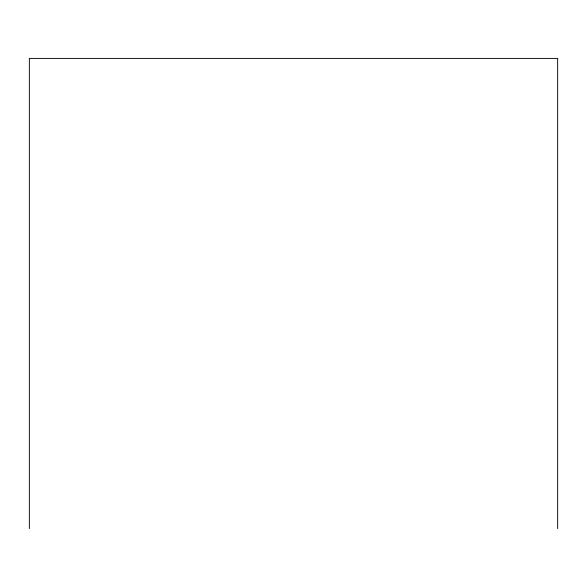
<?xml version="1.0" encoding="UTF-8"?>
<svg xmlns="http://www.w3.org/2000/svg" width="587" height="587" viewBox="0 0 587 587"><rect width="100%" height="100%" fill="white"/><g stroke="black" fill="none" stroke-linecap="round" stroke-linejoin="round"><path stroke-width="0.88" d="M557.65 528.593L557.65 58.406L29.35 58.406L29.35 528.593"/></g></svg>
